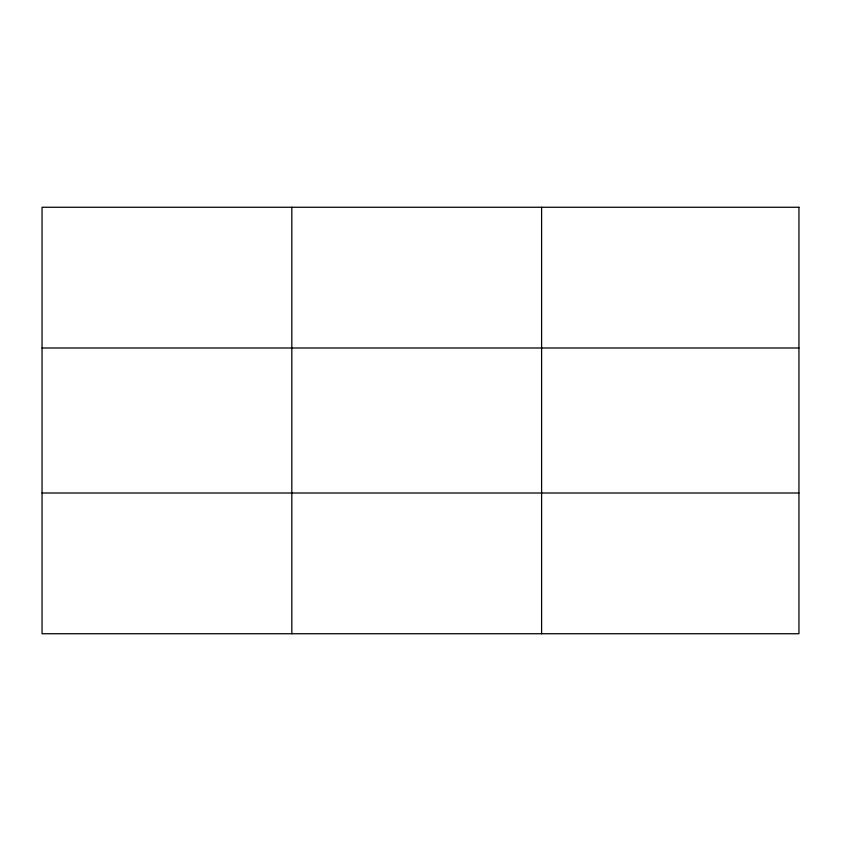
<?xml version="1.0" encoding="UTF-8"?>
<svg xmlns="http://www.w3.org/2000/svg" width="841" height="841" viewBox="0 0 841 841"><rect width="100%" height="100%" fill="white"/><g stroke="black" fill="none" stroke-linecap="round" stroke-linejoin="round"><path stroke-width="1.26" d="M291.827 207.264L291.827 633.736M541.604 207.264L541.604 633.736M42.05 347.995L798.95 347.995M42.05 493.005L798.95 493.005M798.95 207.264L798.95 633.736L42.05 633.736L42.05 207.264L798.95 207.264"/></g></svg>
